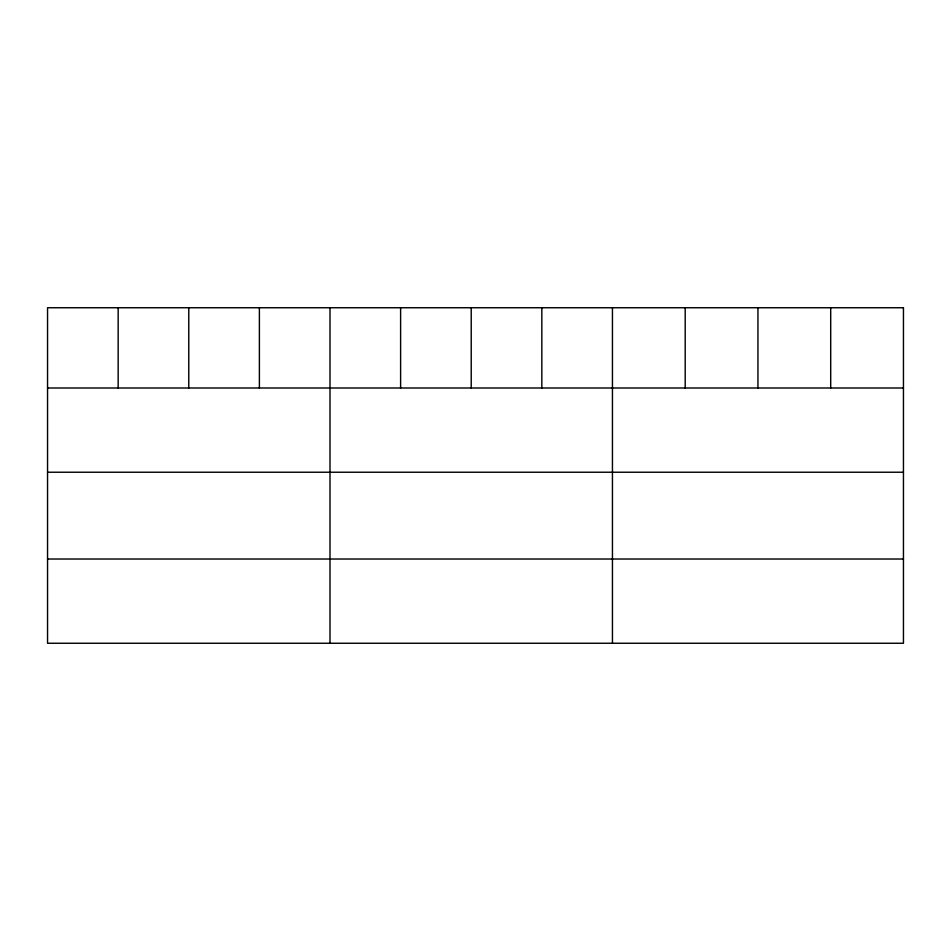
<?xml version="1.0" encoding="UTF-8"?>
<svg xmlns="http://www.w3.org/2000/svg" width="951" height="951" viewBox="0 0 951 951"><rect width="100%" height="100%" fill="white"/><g stroke="black" fill="none" stroke-linecap="round" stroke-linejoin="round"><path stroke-width="1.43" d="M47.55 387.996L903.45 387.996M47.55 472.231L903.45 472.231M47.55 559.022L903.45 559.022M830.698 307.744L830.698 387.996M757.947 307.744L757.947 387.996M685.195 307.744L685.195 387.996M612.444 307.744L612.444 643.256M541.832 307.744L541.832 387.996M471.22 307.744L471.22 387.996M400.609 307.744L400.609 387.996M329.997 307.744L329.997 643.256M259.385 307.744L259.385 387.996M188.774 307.744L188.774 387.996M118.162 307.744L118.162 387.996M903.45 307.744L47.55 307.744L47.55 643.256L903.45 643.256L903.45 307.744"/></g></svg>
